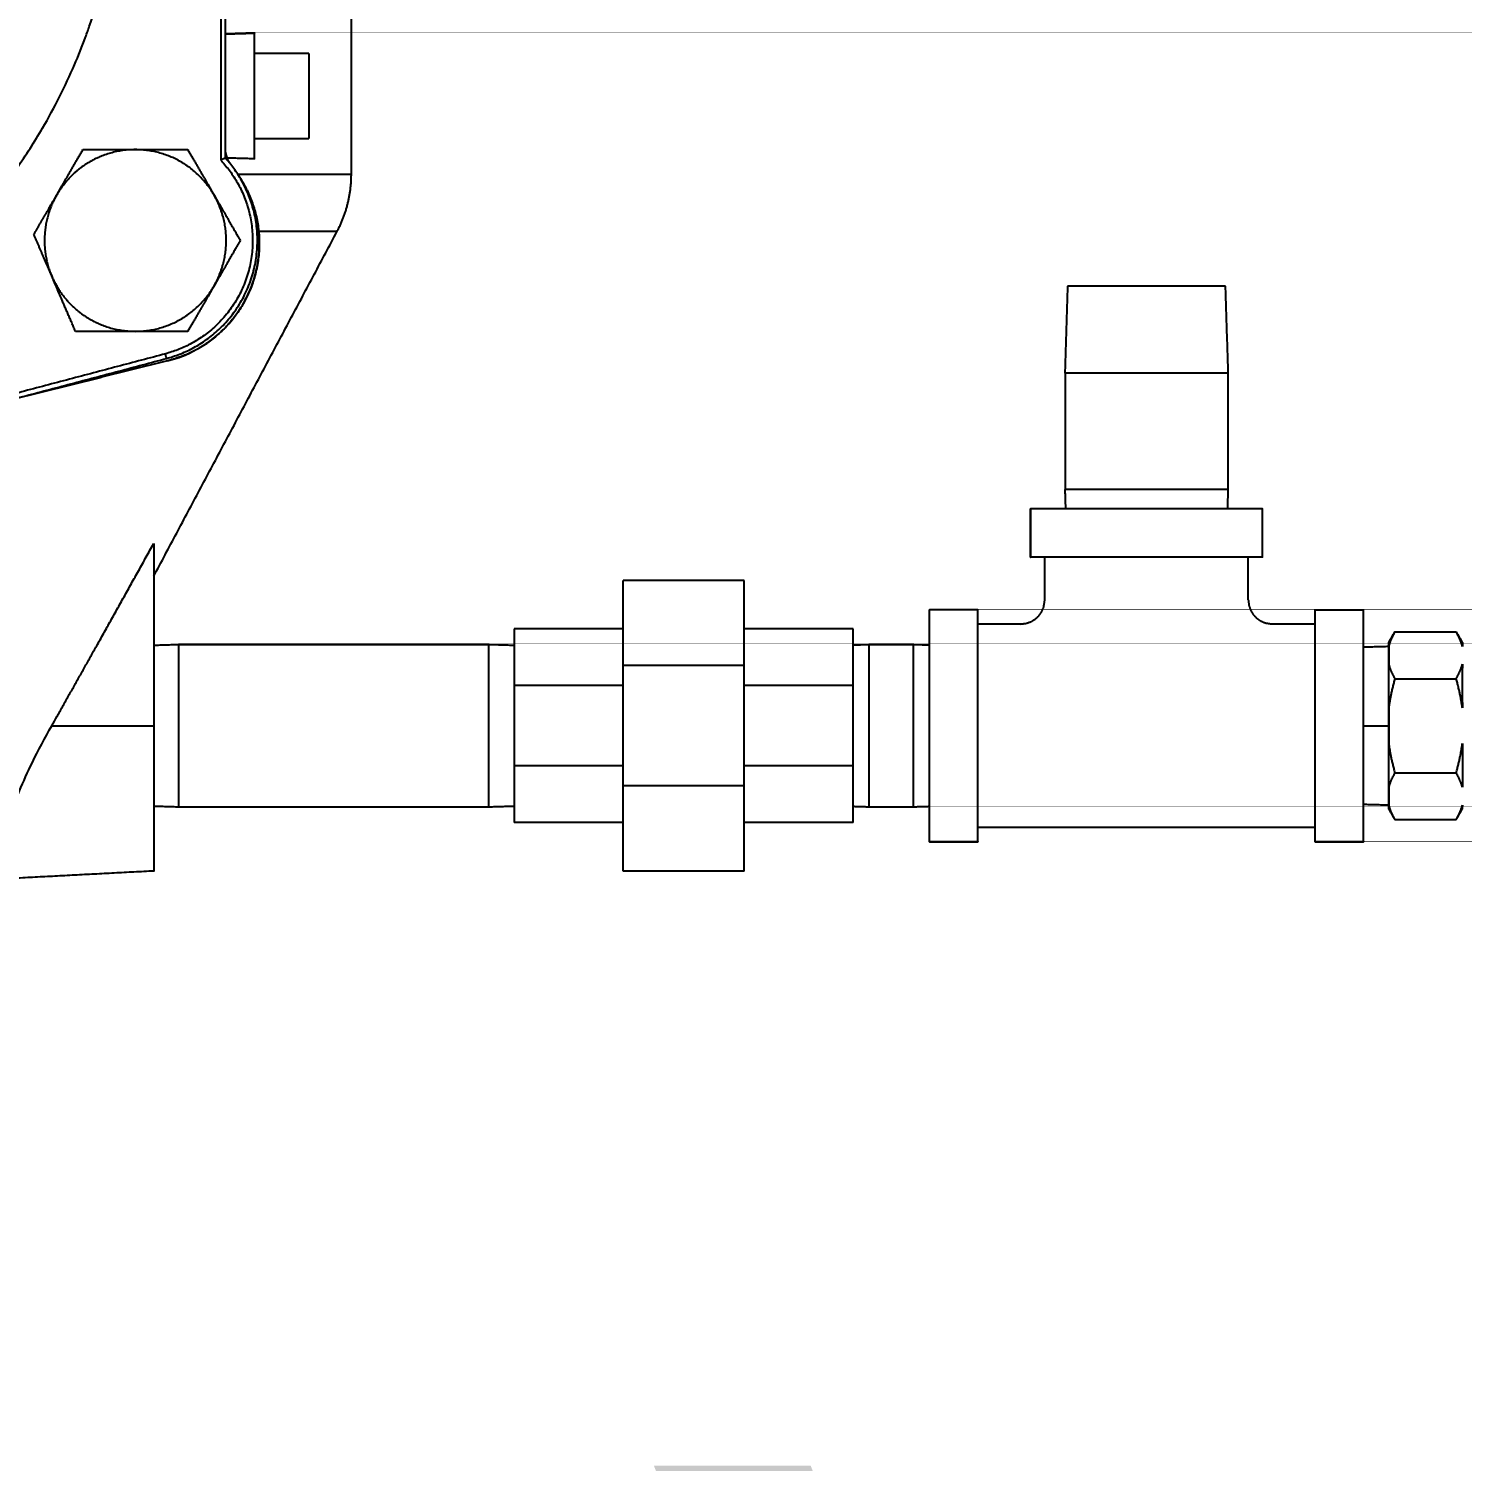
# Model space of a CAD drawing. Extents: x -6531732 to 89637, y -8915 to 32458.
# Drawn here: x 71471.6 to 71659.5, y 19650.5 to 19838.4 of the extents above; entities that cross this region are included whole.
import ezdxf

# ---------------------------------------------------------------- set-up
doc = ezdxf.new("R2010")
doc.units = 0
doc.layers.add('SAN-MC-TEXT', color=7, linetype='Continuous')
doc.styles.get("Standard").update_dxf_attribs({"font": 'arial.ttf'})

# ---------------------------------------------------------------- blocks, each defined once
blk = doc.blocks.new('VALVE_04.0 (100)_751_201_F')
at = {"extrusion": (-1, 6.12303e-17, 0)}
for p, q in [((7.775, 5.01), (7.775, 4.41)), ((8.615, 5.01), (8.615, 4.41)), ((7.5965, 4.061), (7.5965, 4.31)), ((8.7935, 4.061), (8.7935, 4.31)), ((7.67, 3.84), (7.67, 4.061)), ((8.72, 3.84), (8.72, 4.061)), ((7.324, 3.7885), (7.075, 3.7885)), ((9.066, 3.7885), (9.315, 3.7885)), ((7.545, 3.715), (7.324, 3.715)), ((9.066, 3.715), (8.845, 3.715)), ((4.8, 3.61), (3.2, 3.61)), ((6.9925, 3.61), (6.7625, 3.61)), ((4.8, 2.77), (3.2, 2.77)), ((6.9925, 2.77), (6.7625, 2.77)), ((9.066, 2.665), (7.324, 2.665)), ((7.324, 2.5915), (7.075, 2.5915)), ((9.066, 2.5915), (9.315, 2.5915))]:
    blk.add_line(p, q, dxfattribs=at)
for points, degree in [([(4.09, 6.0358), (4.09, 8.2947)], 1), ([(4.09, 6.0358), (4.09, 8.2947)], 1), ([(3.4154, 8.287), (3.4154, 6.1104)], 1), ([(3.4154, 8.287), (3.4154, 6.1104)], 1), ([(3.44, 6.1201), (3.44, 8.2697)], 1), ([(3.44, 6.1201), (3.44, 8.2697)], 1), ([(3.59, 6.7657), (3.44, 6.761)], 1), ([(3.44, 6.761), (3.59, 6.7657)], 1), ([(3.871, 6.66), (3.59, 6.66)], 1), ([(3.871, 6.66), (3.59, 6.66)], 1), ([(3.871, 6.66), (3.871, 6.222)], 1), ([(3.871, 6.66), (3.871, 6.222)], 1), ([(3.59, 6.222), (3.871, 6.222)], 1), ([(3.59, 6.222), (3.871, 6.222)], 1), ([(3.44, 6.1201), (3.4275, 6.1152), (3.4154, 6.1104)], 2), ([(3.44, 6.1201), (3.4275, 6.1152), (3.4154, 6.1104)], 2), ([(3.59, 6.1163), (3.4502, 6.1207)], 1), ([(3.6119, 5.7424), (3.6031, 5.8296), (3.5749, 5.9245), (3.5182, 6.0142)], 3), ([(3.6119, 5.7424), (3.6031, 5.8296), (3.5749, 5.9245), (3.5182, 6.0142)], 3), ([(3.07, 3.9617), (4.0168, 5.7424)], 1), ([(3.07, 3.9617), (4.0168, 5.7424)], 1), ([(7.775, 5.01), (7.789, 5.46)], 1), ([(8.601, 5.46), (8.615, 5.01)], 1), ([(3.13, 5.1098), (1.1517, 4.5858)], 1), ([(3.13, 5.1098), (1.1517, 4.5858)], 1), ([(3.1363, 5.086), (3.13, 5.1098)], 1), ([(3.1363, 5.086), (3.13, 5.1098)], 1), ([(1.158, 4.562), (3.1363, 5.086)], 1), ([(1.158, 4.562), (3.1363, 5.086)], 1), ([(3.1413, 5.0736), (2.2505, 4.8514)], 1), ([(3.1413, 5.0736), (2.2505, 4.8514)], 1), ([(7.7781, 4.31), (7.775, 4.41)], 1), ([(8.615, 4.41), (8.6119, 4.31)], 1), ([(7.5965, 4.31), (7.5965, 4.061)], 1), ([(3.07, 4.1315), (3.07, 3.19)], 1), ([(3.07, 4.1315), (3.07, 3.19)], 1), ([(5.4925, 3.5007), (5.4925, 3.94)], 1), ([(6.1175, 3.94), (5.4925, 3.94)], 1), ([(5.4925, 3.5007), (5.4925, 3.94)], 1), ([(6.1175, 3.94), (5.4925, 3.94)], 1), ([(6.1175, 3.5007), (6.1175, 3.94)], 1), ([(6.1175, 3.5007), (6.1175, 3.94)], 1), ([(4.93, 3.69), (4.93, 3.3971)], 1), ([(5.4925, 3.69), (4.93, 3.69)], 1), ([(4.93, 3.69), (4.93, 3.3971)], 1), ([(5.4925, 3.69), (4.93, 3.69)], 1), ([(6.68, 3.69), (6.1175, 3.69)], 1), ([(6.68, 3.69), (6.1175, 3.69)], 1), ([(6.68, 3.3971), (6.68, 3.69)], 1), ([(6.68, 3.3971), (6.68, 3.69)], 1), ([(9.4449, 3.62), (9.4767, 3.675)], 1), ([(9.4767, 3.675), (9.7932, 3.675)], 1), ([(9.4767, 3.675), (9.7932, 3.675)], 1), ([(9.7932, 3.675), (9.8249, 3.62)], 1), ([(3.07, 3.606), (3.2, 3.61)], 1), ([(3.07, 3.606), (3.2, 3.61)], 1), ([(3.2, 3.61), (4.8, 3.61)], 1), ([(4.8, 3.61), (4.93, 3.606)], 1), ([(4.8, 3.61), (4.93, 3.606)], 1), ([(6.68, 3.6074), (6.7625, 3.61)], 1), ([(6.68, 3.6074), (6.7625, 3.61)], 1), ([(6.7625, 3.61), (6.9925, 3.61)], 1), ([(6.9925, 3.61), (7.075, 3.6074)], 1), ([(6.9925, 3.61), (7.075, 3.6074)], 1), ([(9.315, 3.5968), (9.445, 3.6002)], 1), ([(9.445, 3.5076), (9.445, 3.5998)], 1), ([(9.445, 3.5998), (9.445, 3.5076)], 1), ([(9.445, 3.5076), (9.445, 3.5998)], 1), ([(9.445, 3.5998), (9.445, 3.5076)], 1), ([(5.4925, 2.8793), (5.4925, 3.5007)], 1), ([(6.1175, 3.5007), (5.4925, 3.5007)], 1), ([(5.4925, 2.8793), (5.4925, 3.5007)], 1), ([(6.1175, 3.5007), (5.4925, 3.5007)], 1), ([(6.1175, 2.8793), (6.1175, 3.5007)], 1), ([(6.1175, 2.8793), (6.1175, 3.5007)], 1), ([(9.4767, 3.4325), (9.7932, 3.4325)], 1), ([(9.4767, 3.4325), (9.7932, 3.4325)], 1), ([(9.825, 3.46), (9.825, 3.46)], 1), ([(4.93, 3.3971), (4.93, 2.9829)], 1), ([(5.4925, 3.3971), (4.93, 3.3971)], 1), ([(4.93, 3.3971), (4.93, 2.9829)], 1), ([(5.4925, 3.3971), (4.93, 3.3971)], 1), ([(6.68, 3.3971), (6.1175, 3.3971)], 1), ([(6.68, 3.3971), (6.1175, 3.3971)], 1), ([(6.68, 2.9829), (6.68, 3.3971)], 1), ([(6.68, 2.9829), (6.68, 3.3971)], 1), ([(9.445, 3.0978), (9.445, 3.2822)], 1), ([(9.445, 3.2822), (9.445, 3.0978)], 1), ([(9.445, 3.0978), (9.445, 3.2822)], 1), ([(9.445, 3.2822), (9.445, 3.0978)], 1), ([(2.5435, 3.19), (3.07, 3.19)], 1), ([(2.5435, 3.19), (3.07, 3.19)], 1), ([(9.315, 3.19), (9.445, 3.19)], 1), ([(4.93, 2.9829), (4.93, 2.69)], 1), ([(5.4925, 2.9829), (4.93, 2.9829)], 1), ([(4.93, 2.9829), (4.93, 2.69)], 1), ([(5.4925, 2.9829), (4.93, 2.9829)], 1), ([(6.68, 2.9829), (6.1175, 2.9829)], 1), ([(6.68, 2.9829), (6.1175, 2.9829)], 1), ([(6.68, 2.69), (6.68, 2.9829)], 1), ([(6.68, 2.69), (6.68, 2.9829)], 1), ([(9.4767, 2.9475), (9.7932, 2.9475)], 1), ([(9.4767, 2.9475), (9.7932, 2.9475)], 1), ([(9.825, 2.92), (9.825, 2.92)], 1), ([(5.4925, 2.44), (5.4925, 2.8793)], 1), ([(6.1175, 2.8793), (5.4925, 2.8793)], 1), ([(5.4925, 2.44), (5.4925, 2.8793)], 1), ([(6.1175, 2.8793), (5.4925, 2.8793)], 1), ([(6.1175, 2.44), (6.1175, 2.8793)], 1), ([(6.1175, 2.44), (6.1175, 2.8793)], 1), ([(9.445, 2.7802), (9.445, 2.8724)], 1), ([(9.445, 2.8724), (9.445, 2.7802)], 1), ([(9.445, 2.7802), (9.445, 2.8724)], 1), ([(9.445, 2.8724), (9.445, 2.7802)], 1), ([(3.2, 2.77), (3.07, 2.774)], 1), ([(4.93, 2.774), (4.8, 2.77)], 1), ([(6.7625, 2.77), (6.68, 2.7726)], 1), ([(7.075, 2.7726), (6.9925, 2.77)], 1), ([(9.445, 2.7798), (9.315, 2.7832)], 1), ([(9.4449, 2.76), (9.4767, 2.705)], 1), ([(9.4449, 2.76), (9.4767, 2.705)], 1), ([(9.7932, 2.705), (9.8249, 2.76)], 1), ([(9.7932, 2.705), (9.8249, 2.76)], 1), ([(5.4925, 2.69), (4.93, 2.69)], 1), ([(5.4925, 2.69), (4.93, 2.69)], 1), ([(6.68, 2.69), (6.1175, 2.69)], 1), ([(6.68, 2.69), (6.1175, 2.69)], 1), ([(9.7932, 2.705), (9.4767, 2.705)], 1), ([(9.7932, 2.705), (9.4767, 2.705)], 1), ([(7.075, 2.5915), (7.324, 2.5915)], 1), ([(9.315, 2.5915), (9.066, 2.5915)], 1), ([(3.07, 2.44), (2.2532, 2.3972)], 1), ([(6.1175, 2.44), (5.4925, 2.44)], 1), ([(6.1175, 2.44), (5.4925, 2.44)], 1)]:
    blk.add_open_spline(points, degree=degree)
for points, degree, knots in [([(0.5673, 4.9014), (0.6303, 4.914), (0.7328, 4.9381), (0.8742, 4.9795), (1.0516, 5.0399), (1.2257, 5.1148), (1.3935, 5.2019), (1.4932, 5.2594), (1.58, 5.3141), (1.6646, 5.3711), (1.7393, 5.4256), (1.8044, 5.4764), (1.8772, 5.5358), (1.9479, 5.5984), (2.0241, 5.6709), (2.0838, 5.7309), (2.149, 5.8005), (2.2182, 5.8794), (2.29, 5.9683), (2.3878, 6.1007), (2.4877, 6.256), (2.5853, 6.4352), (2.6586, 6.5922), (2.7082, 6.717), (2.7512, 6.8387), (2.7806, 6.934), (2.806, 7.03), (2.8264, 7.1149), (2.8461, 7.2112), (2.864, 7.319), (2.8768, 7.4165), (2.885, 7.503), (2.8924, 7.6105), (2.8939, 7.6856), (2.8939, 7.7392)], 3, [0.0012367, 0.0012367, 0.0012367, 0.0012367, 0.0061265, 0.0092605, 0.0124567, 0.020405, 0.0236804, 0.0268633, 0.0291701, 0.0314983, 0.0346333, 0.0362118, 0.037797, 0.0417924, 0.0433983, 0.0458155, 0.0482389, 0.0506651, 0.0538086, 0.0569478, 0.0632025, 0.0678683, 0.0724901, 0.0763971, 0.0780995, 0.0823206, 0.083996, 0.0856633, 0.0889731, 0.0914887, 0.0939849, 0.0964645, 0.0981103, 0.1021918, 0.1021918, 0.1021918, 0.1021918]), ([(0.5673, 4.9014), (0.6303, 4.914), (0.7328, 4.9381), (0.8742, 4.9795), (1.0516, 5.0399), (1.2257, 5.1148), (1.3935, 5.2019), (1.4932, 5.2594), (1.58, 5.3141), (1.6646, 5.3711), (1.7393, 5.4256), (1.8044, 5.4764), (1.8772, 5.5358), (1.9479, 5.5984), (2.0241, 5.6709), (2.0838, 5.7309), (2.149, 5.8005), (2.2182, 5.8794), (2.29, 5.9683), (2.3878, 6.1007), (2.4877, 6.256), (2.5853, 6.4352), (2.6586, 6.5922), (2.7082, 6.717), (2.7512, 6.8387), (2.7806, 6.934), (2.806, 7.03), (2.8264, 7.1149), (2.8461, 7.2112), (2.864, 7.319), (2.8768, 7.4165), (2.885, 7.503), (2.8924, 7.6105), (2.8939, 7.6856), (2.8939, 7.7392)], 3, [0.0012367, 0.0012367, 0.0012367, 0.0012367, 0.0061265, 0.0092605, 0.0124567, 0.020405, 0.0236804, 0.0268633, 0.0291701, 0.0314983, 0.0346333, 0.0362118, 0.037797, 0.0417924, 0.0433983, 0.0458155, 0.0482389, 0.0506651, 0.0538086, 0.0569478, 0.0632025, 0.0678683, 0.0724901, 0.0763971, 0.0780995, 0.0823206, 0.083996, 0.0856633, 0.0889731, 0.0914887, 0.0939849, 0.0964645, 0.0981103, 0.1021918, 0.1021918, 0.1021918, 0.1021918]), ([(3.1413, 5.0736), (3.1742, 5.0818), (3.2055, 5.0924), (3.2349, 5.105), (3.2884, 5.1278), (3.336, 5.1569), (3.433, 5.2334), (3.4858, 5.2907), (3.5416, 5.3849), (3.5534, 5.4082), (3.5634, 5.4314), (3.5683, 5.4426), (3.5728, 5.4539), (3.6104, 5.5567), (3.621, 5.6518), (3.6119, 5.7424)], 3, [0, 0, 0, 0, 0.102253, 0.102253, 0.102253, 0.288161, 0.288161, 0.542012, 0.542012, 0.625556, 0.625556, 0.625556, 0.666267, 0.666267, 1, 1, 1, 1]), ([(7.545, 3.715), (7.5762, 3.719), (7.5998, 3.7277), (7.6212, 3.7409), (7.6394, 3.7581), (7.6539, 3.7787), (7.664, 3.8017), (7.67, 3.84)], 1, [0, 0, 0.031491, 0.0566132, 0.0817353, 0.1068575, 0.1319796, 0.1571018, 0.1958949, 0.1958949]), ([(8.72, 3.84), (8.724, 3.8088), (8.7327, 3.7852), (8.7459, 3.7638), (8.7631, 3.7456), (8.7837, 3.7311), (8.8067, 3.721), (8.845, 3.715)], 1, [0, 0, 0.031491, 0.0566132, 0.0817353, 0.1068575, 0.1319797, 0.1571018, 0.1958959, 0.1958959]), ([(2.2535, 2.4745), (2.266, 2.5302), (2.2872, 2.6133), (2.3547, 2.8042), (2.3951, 2.9009), (2.4743, 3.0634), (2.508, 3.1273), (2.5435, 3.19)], 3, [0, 0, 0, 0, 0.418757, 0.418757, 0.772918, 0.772918, 1, 1, 1, 1]), ([(2.2535, 2.4745), (2.266, 2.5302), (2.2872, 2.6133), (2.3547, 2.8042), (2.3951, 2.9009), (2.4743, 3.0634), (2.508, 3.1273), (2.5435, 3.19)], 3, [0, 0, 0, 0, 0.418757, 0.418757, 0.772918, 0.772918, 1, 1, 1, 1])]:
    blk.add_open_spline(points, degree=degree, knots=knots)
for points, weights, knots in [([(3.59, 6.1163), (3.59, 6.1163), (3.59, 6.2787), (3.59, 6.7657), (3.59, 6.7657)], [0.75, 0.75, 1, 0.5, 1], [0.5, 0.5, 0.5, 0.6666667, 0.6666667, 1, 1, 1]), ([(2.975, 6.164), (2.8493, 6.164), (2.7405, 6.1012), (2.6317, 6.0383), (2.5688, 5.9295)], [0.803847580658, 0.866025407409, 1, 0.86602540819, 0.803847581383], [19.809435, 19.809435, 19.809435, 27.060191, 27.060191, 34.310947, 34.310947, 34.310947]), ([(2.975, 6.164), (2.8493, 6.164), (2.7405, 6.1012), (2.6317, 6.0383), (2.5688, 5.9295)], [0.803847580658, 0.866025407409, 1, 0.86602540819, 0.803847581383], [19.809435, 19.809435, 19.809435, 27.060191, 27.060191, 34.310947, 34.310947, 34.310947]), ([(3.5182, 6.0141), (3.9411, 5.3455), (3.1928, 5.0888), (3.1674, 5.0801), (3.1413, 5.0736)], [0.868635762685, 0.577782286999, 1, 0.975763687795, 0.953876970907], [0.1483726, 0.1483726, 0.1483726, 0.9537683, 0.9537683, 1, 1, 1]), ([(3.5182, 6.0141), (3.9411, 5.3455), (3.1928, 5.0888), (3.1674, 5.0801), (3.1413, 5.0736)], [0.868635762685, 0.577782286999, 1, 0.975763687795, 0.953876970907], [0.1483726, 0.1483726, 0.1483726, 0.9537683, 0.9537683, 1, 1, 1]), ([(2.5438, 5.5106), (2.6052, 5.3669), (2.7405, 5.2888), (2.8493, 5.226), (2.975, 5.226)], [0.781486140965, 0.838721672894, 1, 0.86602540591, 0.803847579266], [45.391938, 45.391938, 45.391938, 54.120382, 54.120382, 61.371139, 61.371139, 61.371139]), ([(2.5438, 5.5106), (2.6052, 5.3669), (2.7405, 5.2888), (2.8493, 5.226), (2.975, 5.226)], [0.781486140965, 0.838721672894, 1, 0.86602540591, 0.803847579266], [45.391938, 45.391938, 45.391938, 54.120382, 54.120382, 61.371139, 61.371139, 61.371139]), ([(8.601, 5.46), (8.601, 5.46), (8.5466, 5.46), (8.195, 5.46), (7.8434, 5.46), (7.789, 5.46), (7.789, 5.46)], [0.803847577294, 0.866025403785, 1, 0.5, 1, 0.866025403785, 0.803847577294], [2.326234, 2.326234, 2.326234, 3.177694, 3.177694, 6.355388, 6.355388, 7.206849, 7.206849, 7.206849]), ([(8.601, 5.46), (8.601, 5.46), (8.5466, 5.46), (8.195, 5.46), (7.8434, 5.46), (7.789, 5.46), (7.789, 5.46)], [0.803847577294, 0.866025403785, 1, 0.5, 1, 0.866025403785, 0.803847577294], [2.326234, 2.326234, 2.326234, 3.177694, 3.177694, 6.355388, 6.355388, 7.206849, 7.206849, 7.206849]), ([(8.615, 5.01), (8.615, 5.01), (8.5587, 5.01), (8.195, 5.01), (7.8313, 5.01), (7.775, 5.01), (7.775, 5.01)], [0.803847577294, 0.866025403785, 1, 0.5, 1, 0.866025403785, 0.803847577294], [1.775129, 1.775129, 1.775129, 2.424871, 2.424871, 4.849742, 4.849742, 5.499485, 5.499485, 5.499485]), ([(8.615, 5.01), (8.615, 5.01), (8.5587, 5.01), (8.195, 5.01), (7.8313, 5.01), (7.775, 5.01), (7.775, 5.01)], [0.803847577294, 0.866025403785, 1, 0.5, 1, 0.866025403785, 0.803847577294], [1.775129, 1.775129, 1.775129, 2.424871, 2.424871, 4.849742, 4.849742, 5.499485, 5.499485, 5.499485]), ([(8.615, 4.41), (8.615, 4.41), (8.5587, 4.41), (8.195, 4.41), (7.8313, 4.41), (7.775, 4.41), (7.775, 4.41)], [0.803847577294, 0.866025403785, 1, 0.5, 1, 0.866025403785, 0.803847577294], [2.326234, 2.326234, 2.326234, 3.177694, 3.177694, 6.355388, 6.355388, 7.206849, 7.206849, 7.206849]), ([(8.615, 4.41), (8.615, 4.41), (8.5587, 4.41), (8.195, 4.41), (7.8313, 4.41), (7.775, 4.41), (7.775, 4.41)], [0.803847577294, 0.866025403785, 1, 0.5, 1, 0.866025403785, 0.803847577294], [2.326234, 2.326234, 2.326234, 3.177694, 3.177694, 6.355388, 6.355388, 7.206849, 7.206849, 7.206849]), ([(8.7935, 4.31), (8.7935, 4.31), (8.4943, 4.31), (7.5965, 4.31), (7.5965, 4.31)], [0.75, 0.75, 1, 0.5, 1], [0.5, 0.5, 0.5, 0.6666667, 0.6666667, 1, 1, 1]), ([(8.7935, 4.061), (8.7935, 4.061), (8.4943, 4.061), (7.5965, 4.061), (7.5965, 4.061)], [0.75, 0.75, 1, 0.5, 1], [0.5, 0.5, 0.5, 0.6666667, 0.6666667, 1, 1, 1]), ([(7.075, 2.5915), (7.075, 2.5915), (7.075, 3.4892), (7.075, 3.7885), (7.075, 3.7885)], [1, 0.5, 1, 0.75, 0.75], [0, 0, 0, 0.3333333, 0.3333333, 0.5, 0.5, 0.5]), ([(7.075, 2.5915), (7.075, 2.5915), (7.075, 3.4892), (7.075, 3.7885), (7.075, 3.7885)], [1, 0.5, 1, 0.75, 0.75], [0, 0, 0, 0.3333333, 0.3333333, 0.5, 0.5, 0.5]), ([(7.324, 2.5915), (7.324, 2.5915), (7.324, 3.4892), (7.324, 3.7885), (7.324, 3.7885)], [1, 0.5, 1, 0.75, 0.75], [0, 0, 0, 0.3333333, 0.3333333, 0.5, 0.5, 0.5]), ([(7.324, 2.5915), (7.324, 2.5915), (7.324, 3.4892), (7.324, 3.7885), (7.324, 3.7885)], [1, 0.5, 1, 0.75, 0.75], [0, 0, 0, 0.3333333, 0.3333333, 0.5, 0.5, 0.5]), ([(9.066, 2.5915), (9.066, 2.5915), (9.066, 3.4892), (9.066, 3.7885), (9.066, 3.7885)], [1, 0.5, 1, 0.75, 0.75], [0, 0, 0, 0.3333333, 0.3333333, 0.5, 0.5, 0.5]), ([(9.066, 2.5915), (9.066, 2.5915), (9.066, 3.4892), (9.066, 3.7885), (9.066, 3.7885)], [1, 0.5, 1, 0.75, 0.75], [0, 0, 0, 0.3333333, 0.3333333, 0.5, 0.5, 0.5]), ([(9.315, 2.5915), (9.315, 2.5915), (9.315, 3.4892), (9.315, 3.7885), (9.315, 3.7885)], [1, 0.5, 1, 0.75, 0.75], [0, 0, 0, 0.3333333, 0.3333333, 0.5, 0.5, 0.5]), ([(9.315, 2.5915), (9.315, 2.5915), (9.315, 3.4892), (9.315, 3.7885), (9.315, 3.7885)], [1, 0.5, 1, 0.75, 0.75], [0, 0, 0, 0.3333333, 0.3333333, 0.5, 0.5, 0.5]), ([(3.2, 2.77), (3.2, 2.77), (3.2, 2.98), (3.2, 3.61), (3.2, 3.61)], [0.75, 0.75, 1, 0.5, 1], [4.766541, 4.766541, 4.766541, 6.355388, 6.355388, 9.533082, 9.533082, 9.533082]), ([(3.2, 2.77), (3.2, 2.77), (3.2, 2.98), (3.2, 3.61), (3.2, 3.61)], [0.75, 0.75, 1, 0.5, 1], [4.766541, 4.766541, 4.766541, 6.355388, 6.355388, 9.533082, 9.533082, 9.533082]), ([(4.8, 2.77), (4.8, 2.77), (4.8, 2.98), (4.8, 3.61), (4.8, 3.61)], [0.75, 0.75, 1, 0.5, 1], [1.36399, 1.36399, 1.36399, 1.818653, 1.818653, 2.72798, 2.72798, 2.72798]), ([(4.8, 2.77), (4.8, 2.77), (4.8, 2.98), (4.8, 3.61), (4.8, 3.61)], [0.75, 0.75, 1, 0.5, 1], [1.36399, 1.36399, 1.36399, 1.818653, 1.818653, 2.72798, 2.72798, 2.72798]), ([(6.7625, 2.77), (6.7625, 2.77), (6.7625, 2.98), (6.7625, 3.61), (6.7625, 3.61)], [0.75, 0.75, 1, 0.5, 1], [4.766541, 4.766541, 4.766541, 6.355388, 6.355388, 9.533082, 9.533082, 9.533082]), ([(6.7625, 2.77), (6.7625, 2.77), (6.7625, 2.98), (6.7625, 3.61), (6.7625, 3.61)], [0.75, 0.75, 1, 0.5, 1], [4.766541, 4.766541, 4.766541, 6.355388, 6.355388, 9.533082, 9.533082, 9.533082]), ([(6.9925, 2.77), (6.9925, 2.77), (6.9925, 2.98), (6.9925, 3.61), (6.9925, 3.61)], [0.75, 0.75, 1, 0.5, 1], [9.488626, 9.488626, 9.488626, 12.651502, 12.651502, 18.977252, 18.977252, 18.977252]), ([(6.9925, 2.77), (6.9925, 2.77), (6.9925, 2.98), (6.9925, 3.61), (6.9925, 3.61)], [0.75, 0.75, 1, 0.5, 1], [9.488626, 9.488626, 9.488626, 12.651502, 12.651502, 18.977252, 18.977252, 18.977252]), ([(9.445, 3.2822), (9.445, 3.3473), (9.4449, 3.405), (9.445, 3.4627), (9.445, 3.5076)], [0.862722813818, 0.917871091777, 1, 0.917871091777, 0.862722813818], [15.369027, 15.369027, 15.369027, 18.389675, 18.389675, 21.410323, 21.410323, 21.410323]), ([(9.445, 3.2822), (9.445, 3.3473), (9.4449, 3.405), (9.445, 3.4627), (9.445, 3.5076)], [0.862722813818, 0.917871091777, 1, 0.917871091777, 0.862722813818], [15.369027, 15.369027, 15.369027, 18.389675, 18.389675, 21.410323, 21.410323, 21.410323]), ([(9.825, 3.5076), (9.825, 3.4627), (9.8249, 3.405), (9.825, 3.3473), (9.825, 3.2822)], [0.862722813818, 0.917871091777, 1, 0.917871091777, 0.862722813818], [36.193707, 36.193707, 36.193707, 39.432233, 39.432233, 42.670759, 42.670759, 42.670759]), ([(9.825, 3.5076), (9.825, 3.4627), (9.8249, 3.405), (9.825, 3.3473), (9.825, 3.2822)], [0.862722813818, 0.917871091777, 1, 0.917871091777, 0.862722813818], [36.193707, 36.193707, 36.193707, 39.432233, 39.432233, 42.670759, 42.670759, 42.670759])]:
    blk.add_rational_spline(points, weights, degree=2, knots=knots)
for points, weights in [([(2.5688, 5.9295), (2.6317, 6.0383), (2.7042, 6.164)], [1.25968679041, 1.25968679041, 1.16924534799]), ([(2.5688, 5.9295), (2.6317, 6.0383), (2.7042, 6.164)], [1.25968679041, 1.25968679041, 1.16924534799]), ([(2.7042, 6.164), (2.8493, 6.164), (2.975, 6.164)], [1.16924534799, 1.25968679041, 1.25968679041]), ([(2.7042, 6.164), (2.8493, 6.164), (2.975, 6.164)], [1.16924534799, 1.25968679041, 1.25968679041]), ([(2.975, 6.164), (3.1007, 6.164), (3.2458, 6.164)], [1.25968679041, 1.25968679041, 1.16924534799]), ([(2.975, 6.164), (3.1007, 6.164), (3.2458, 6.164)], [1.25968679041, 1.25968679041, 1.16924534799]), ([(3.3812, 5.9295), (3.2458, 6.164), (2.975, 6.164)], [0.803847577755, 0.696152420793, 0.803847580658]), ([(3.3812, 5.9295), (3.2458, 6.164), (2.975, 6.164)], [0.803847577755, 0.696152420793, 0.803847580658]), ([(3.2458, 6.164), (3.3183, 6.0383), (3.3812, 5.9295)], [1.16924534799, 1.25968679041, 1.25968679041]), ([(3.2458, 6.164), (3.3183, 6.0383), (3.3812, 5.9295)], [1.16924534799, 1.25968679041, 1.25968679041]), ([(3.4604, 6.0966), (3.4464, 6.1253), (3.44, 6.1566)], [0.980818297233, 0.971947826303, 0.978899261128]), ([(3.4604, 6.0966), (3.4464, 6.1253), (3.44, 6.1566)], [0.980818297233, 0.971947826303, 0.978899261128]), ([(3.4154, 6.1104), (4.1135, 5.3703), (3.13, 5.1098)], [1, 0.511348110145, 1]), ([(3.4154, 6.1104), (4.1135, 5.3703), (3.13, 5.1098)], [1, 0.511348110145, 1]), ([(3.1363, 5.086), (4.1418, 5.3523), (3.44, 6.1201)], [1, 0.518061728987, 1]), ([(3.1363, 5.086), (4.1418, 5.3523), (3.44, 6.1201)], [1, 0.518061728987, 1]), ([(4.09, 6.0358), (4.09, 6.0358), (3.5048, 6.0358)], [1, 0.878300650238, 0.830846627445]), ([(4.09, 6.0358), (4.09, 6.0358), (3.5048, 6.0358)], [1, 0.878300650238, 0.830846627445]), ([(4.0168, 5.7424), (4.09, 5.88), (4.09, 6.0358)], [1, 0.970295726276, 1]), ([(4.0168, 5.7424), (4.09, 5.88), (4.09, 6.0358)], [1, 0.970295726276, 1]), ([(2.4515, 5.7263), (2.5134, 5.8336), (2.5688, 5.9295)], [1.18940878992, 1.25968679041, 1.25968679041]), ([(2.4515, 5.7263), (2.5134, 5.8336), (2.5688, 5.9295)], [1.18940878992, 1.25968679041, 1.25968679041]), ([(2.5688, 5.9295), (2.4515, 5.7263), (2.5438, 5.5106)], [0.803847581383, 0.708824126749, 0.781486140965]), ([(2.5688, 5.9295), (2.4515, 5.7263), (2.5438, 5.5106)], [0.803847581383, 0.708824126749, 0.781486140965]), ([(3.3812, 5.9295), (3.444, 5.8207), (3.5166, 5.695)], [1.25968679041, 1.25968679041, 1.16924534799]), ([(3.444, 5.695), (3.444, 5.8207), (3.3812, 5.9295)], [1, 0.866025404282, 0.803847577755]), ([(3.3812, 5.9295), (3.444, 5.8207), (3.5166, 5.695)], [1.25968679041, 1.25968679041, 1.16924534799]), ([(3.444, 5.695), (3.444, 5.8207), (3.3812, 5.9295)], [1, 0.866025404282, 0.803847577755]), ([(3.5914, 5.8502), (3.589, 5.8483), (3.5865, 5.8466)], [0.86831525961, 0.869167591394, 0.870149002763]), ([(3.5914, 5.8502), (3.589, 5.8483), (3.5865, 5.8466)], [0.86831525961, 0.869167591394, 0.870149002763]), ([(2.5438, 5.5106), (2.5002, 5.6124), (2.4515, 5.7263)], [1.25968679041, 1.25968679041, 1.18940878992]), ([(2.5438, 5.5106), (2.5002, 5.6124), (2.4515, 5.7263)], [1.25968679041, 1.25968679041, 1.18940878992]), ([(3.6119, 5.7424), (3.6076, 5.7424), (3.6032, 5.7424)], [0.919309803117, 0.919152572414, 0.919000893758]), ([(3.6119, 5.7424), (3.6076, 5.7424), (3.6032, 5.7424)], [0.919309803117, 0.919152572414, 0.919000893758]), ([(3.6119, 5.7424), (4.0168, 5.7424), (4.0168, 5.7424)], [0.891497248908, 0.920085973467, 1]), ([(3.6119, 5.7424), (4.0168, 5.7424), (4.0168, 5.7424)], [0.891497248908, 0.920085973467, 1]), ([(3.3812, 5.4605), (3.444, 5.5693), (3.444, 5.695)], [0.803847574574, 0.866025400855, 1]), ([(3.5166, 5.695), (3.444, 5.5693), (3.3812, 5.4605)], [1.16924534799, 1.25968679041, 1.25968679041]), ([(3.5166, 5.695), (3.444, 5.5693), (3.3812, 5.4605)], [1.16924534799, 1.25968679041, 1.25968679041]), ([(3.3812, 5.4605), (3.444, 5.5693), (3.444, 5.695)], [0.803847574574, 0.866025400855, 1]), ([(2.6655, 5.226), (2.5992, 5.3811), (2.5438, 5.5106)], [1.1461551799, 1.25968679041, 1.25968679041]), ([(2.6655, 5.226), (2.5992, 5.3811), (2.5438, 5.5106)], [1.1461551799, 1.25968679041, 1.25968679041]), ([(2.975, 5.226), (3.2458, 5.226), (3.3812, 5.4605)], [0.803847579266, 0.69615242308, 0.803847574574]), ([(2.975, 5.226), (3.2458, 5.226), (3.3812, 5.4605)], [0.803847579266, 0.69615242308, 0.803847574574]), ([(3.3812, 5.4605), (3.3183, 5.3517), (3.2458, 5.226)], [1.25968679041, 1.25968679041, 1.16924534799]), ([(3.3812, 5.4605), (3.3183, 5.3517), (3.2458, 5.226)], [1.25968679041, 1.25968679041, 1.16924534799]), ([(2.975, 5.226), (2.8342, 5.226), (2.6655, 5.226)], [1.25968679041, 1.25968679041, 1.1461551799]), ([(2.975, 5.226), (2.8342, 5.226), (2.6655, 5.226)], [1.25968679041, 1.25968679041, 1.1461551799]), ([(3.2458, 5.226), (3.1007, 5.226), (2.975, 5.226)], [1.16924534799, 1.25968679041, 1.25968679041]), ([(3.2458, 5.226), (3.1007, 5.226), (2.975, 5.226)], [1.16924534799, 1.25968679041, 1.25968679041]), ([(2.5435, 3.19), (2.7841, 3.6158), (3.07, 4.1315)], [1.01792098708, 1.02402076207, 1.02171104518]), ([(2.5435, 3.19), (2.7841, 3.6158), (3.07, 4.1315)], [1.01792098708, 1.02402076207, 1.02171104518]), ([(9.4767, 3.675), (9.4538, 3.6354), (9.445, 3.5998)], [1.00506992125, 1.01621646577, 1.00011826451]), ([(9.4767, 3.675), (9.4538, 3.6354), (9.445, 3.5998)], [1.00506992125, 1.01621646577, 1.00011826451]), ([(9.825, 3.5998), (9.8162, 3.635), (9.7932, 3.675)], [1, 1.01625728301, 1.00506992125]), ([(9.825, 3.5998), (9.8162, 3.635), (9.7932, 3.675)], [1, 1.01625728301, 1.00506992125]), ([(9.445, 3.5998), (9.445, 3.62), (9.445, 3.62)], [0.768014044583, 0.75, 0.75]), ([(9.445, 3.5998), (9.445, 3.62), (9.445, 3.62)], [0.768014044583, 0.75, 0.75]), ([(9.445, 3.5075), (9.445, 3.5954), (9.445, 3.6)], [0.754941138738, 0.734760186775, 0.797003721097]), ([(9.445, 3.5075), (9.445, 3.5954), (9.445, 3.6)], [0.754941138738, 0.734760186776, 0.797003721095]), ([(9.825, 3.62), (9.825, 3.62), (9.825, 3.5998)], [0.75, 0.75, 0.768014044583]), ([(9.445, 3.5076), (9.4538, 3.4721), (9.4767, 3.4325)], [1.00011826451, 1.01621646577, 1.00506992125]), ([(9.445, 3.5076), (9.4538, 3.4721), (9.4767, 3.4325)], [1.00011826451, 1.01621646577, 1.00506992125]), ([(9.7932, 3.4325), (9.8162, 3.4724), (9.825, 3.5076)], [1.00506992125, 1.01625728301, 1]), ([(9.7932, 3.4325), (9.8162, 3.4724), (9.825, 3.5076)], [1.00506992125, 1.01625728301, 1]), ([(9.4767, 3.4325), (9.4538, 3.3533), (9.445, 3.2822)], [1.00506992125, 1.01621646577, 1.00011826451]), ([(9.4767, 3.4325), (9.4538, 3.3533), (9.445, 3.2822)], [1.00506992125, 1.01621646577, 1.00011826451]), ([(9.825, 3.2822), (9.8162, 3.3526), (9.7932, 3.4325)], [1, 1.01625728301, 1.00506992125]), ([(9.825, 3.2822), (9.8162, 3.3526), (9.7932, 3.4325)], [1, 1.01625728301, 1.00506992125]), ([(9.445, 3.19), (9.445, 3.2368), (9.445, 3.2825)], [1, 0.938159862998, 0.891616536173]), ([(9.445, 3.19), (9.445, 3.2368), (9.445, 3.2825)], [1, 0.938159862998, 0.891616536173]), ([(3.07, 3.19), (3.07, 2.44), (3.07, 2.44)], [1, 0.707106781187, 1]), ([(3.07, 3.19), (3.07, 2.44), (3.07, 2.44)], [1, 0.707106781187, 1]), ([(9.445, 3.0975), (9.445, 3.1432), (9.445, 3.19)], [0.891616536173, 0.938159862998, 1]), ([(9.445, 3.0975), (9.445, 3.1432), (9.445, 3.19)], [0.891616536173, 0.938159862998, 1]), ([(9.445, 2.8724), (9.445, 2.9644), (9.445, 3.0978)], [0.768014044582, 0.731985955418, 0.768014044583]), ([(9.445, 2.8724), (9.445, 2.9644), (9.445, 3.0978)], [0.768014044582, 0.731985955418, 0.768014044583]), ([(9.445, 3.0978), (9.4538, 3.0267), (9.4767, 2.9475)], [1.00011826451, 1.01621646577, 1.00506992125]), ([(9.445, 3.0978), (9.4538, 3.0267), (9.4767, 2.9475)], [1.00011826451, 1.01621646577, 1.00506992125]), ([(9.7932, 2.9475), (9.8162, 3.0274), (9.825, 3.0978)], [1.00506992125, 1.01625728301, 1]), ([(9.7932, 2.9475), (9.8162, 3.0274), (9.825, 3.0978)], [1.00506992125, 1.01625728301, 1]), ([(9.825, 3.0978), (9.825, 2.9644), (9.825, 2.8724)], [0.768014044583, 0.731985955417, 0.768014044583]), ([(9.825, 3.0978), (9.825, 2.9644), (9.825, 2.8724)], [0.768014044583, 0.731985955417, 0.768014044583]), ([(9.4767, 2.9475), (9.4538, 2.9079), (9.445, 2.8724)], [1.00506992125, 1.01621646577, 1.00011826451]), ([(9.4767, 2.9475), (9.4538, 2.9079), (9.445, 2.8724)], [1.00506992125, 1.01621646577, 1.00011826451]), ([(9.825, 2.8724), (9.8162, 2.9076), (9.7932, 2.9475)], [1, 1.01625728301, 1.00506992125]), ([(9.825, 2.8724), (9.8162, 2.9076), (9.7932, 2.9475)], [1, 1.01625728301, 1.00506992125]), ([(9.445, 2.7798), (9.445, 2.7798), (9.445, 2.8725)], [0.803847577294, 0.733688398298, 0.754941138738]), ([(9.445, 2.7798), (9.445, 2.7798), (9.445, 2.8725)], [0.803847577294, 0.733688398298, 0.754941138738]), ([(9.4449, 2.76), (9.445, 2.76), (9.445, 2.7802)], [1, 0.917871091777, 0.862722813818]), ([(9.4449, 2.76), (9.445, 2.76), (9.445, 2.7802)], [1, 0.917871091777, 0.862722813818]), ([(9.445, 2.7802), (9.4538, 2.7446), (9.4767, 2.705)], [1.00011826451, 1.01621646577, 1.00506992125]), ([(9.445, 2.7802), (9.4538, 2.7446), (9.4767, 2.705)], [1.00011826451, 1.01621646577, 1.00506992125]), ([(9.7932, 2.705), (9.8162, 2.745), (9.825, 2.7802)], [1.00506992125, 1.01625728301, 1]), ([(9.7932, 2.705), (9.8162, 2.745), (9.825, 2.7802)], [1.00506992125, 1.01625728301, 1]), ([(9.825, 2.7802), (9.825, 2.76), (9.8249, 2.76)], [0.862722813818, 0.917871091777, 1]), ([(9.825, 2.7802), (9.825, 2.76), (9.8249, 2.76)], [0.862722813818, 0.917871091777, 1])]:
    blk.add_rational_spline(points, weights, degree=2)

msp = doc.modelspace()

# ---------------------------------------------------------------- block references
at = {"layer": 'SAN-MC-TEXT', "xscale": 25.4, "yscale": 25.4, "zscale": 25.4}
msp.add_blockref('VALVE_04.0 (100)_751_201_F', (71409.99, 19665.94), dxfattribs=at)

# ---------------------------------------------------------------- texts
at = {"layer": 'SAN-MC-TEXT', "insert": (71552.63, 19649.93), "char_height": 150, "width": 1266.864, "attachment_point": 1}
msp.add_mtext('Vfm', dxfattribs=at)

doc.saveas('drawing.dxf')
